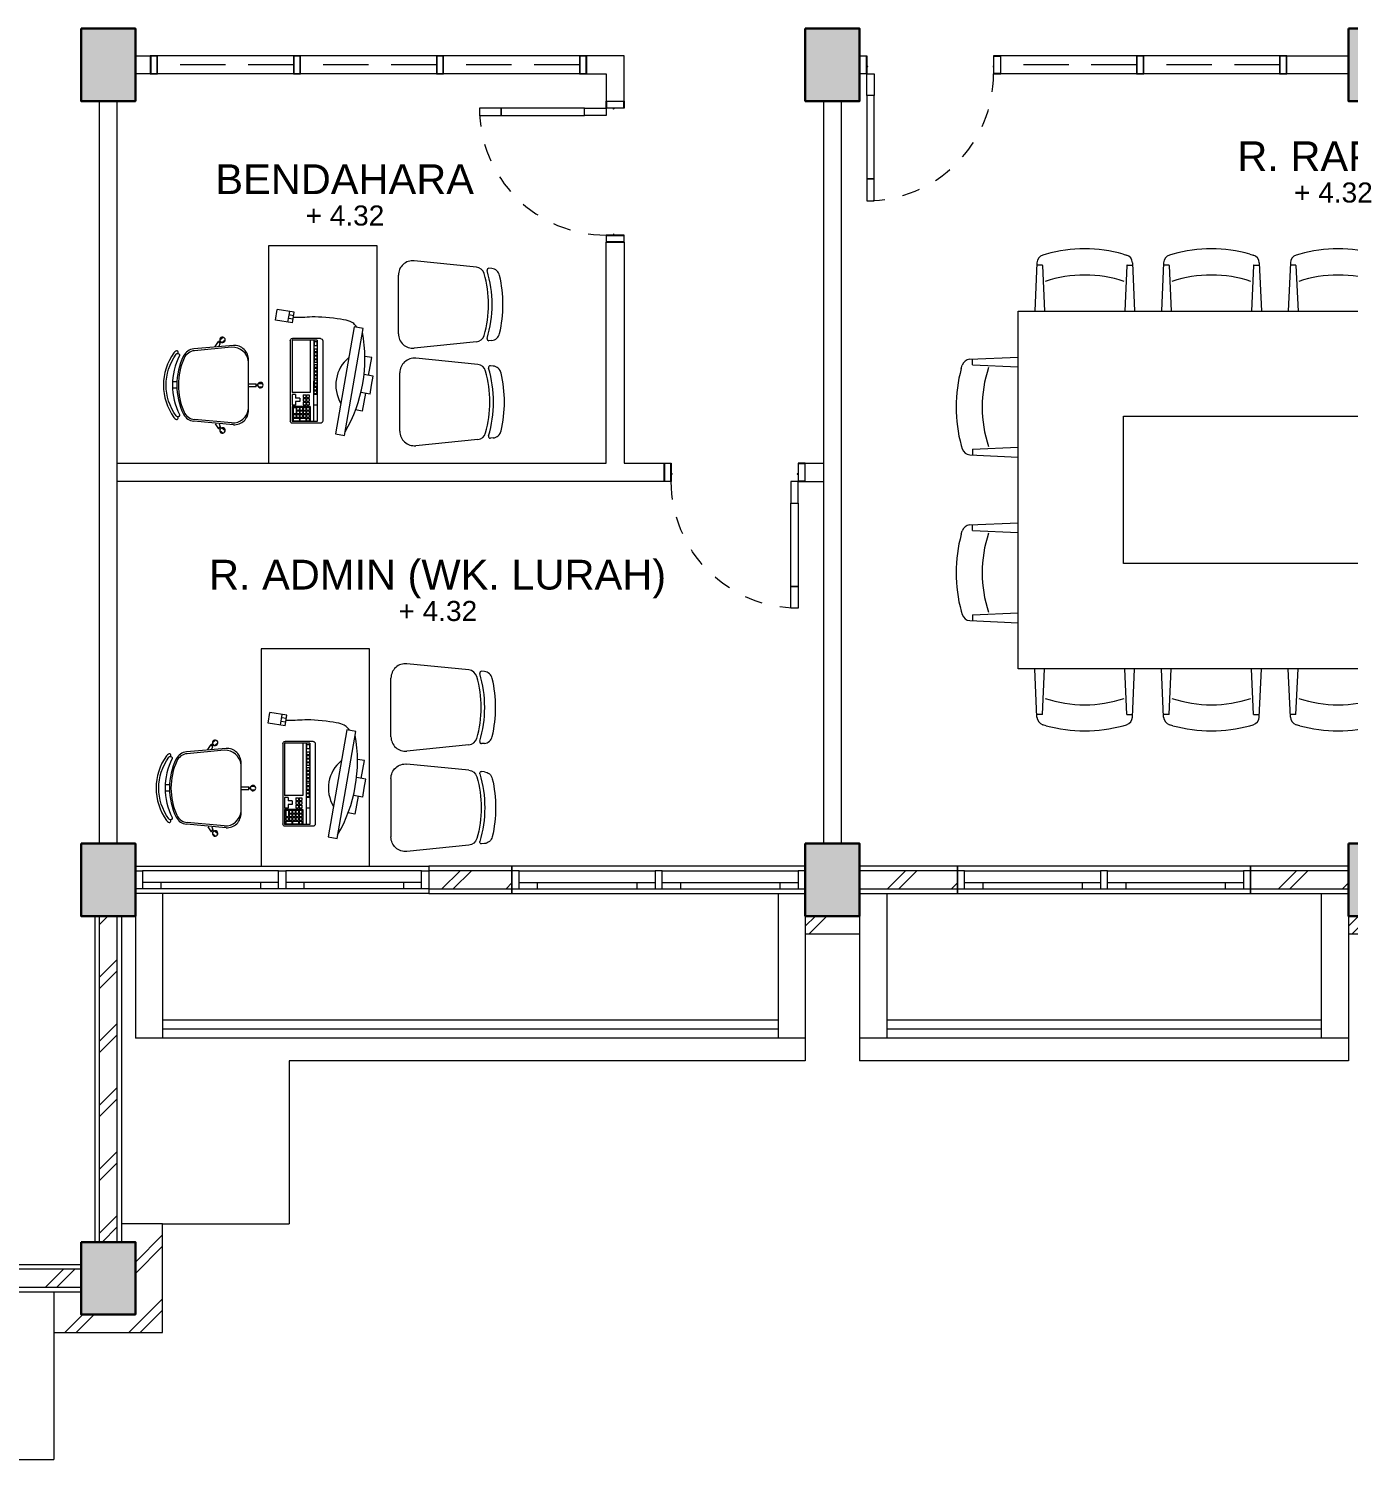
# Model space of a CAD drawing. Header units: millimetres. Extents: x -11 to 1625, y -267 to 180.
# Drawn here: x 1370.28 to 1377.57, y 150.91 to 158.81 of the extents above; entities that cross this region are included whole.
import ezdxf
from ezdxf.enums import TextEntityAlignment as Align

# ---------------------------------------------------------------- set-up
doc = ezdxf.new("R2010")
doc.units = ezdxf.units.MM
doc.linetypes.add('HIDDEN', pattern=[0.375, 0.25, -0.125])
for name, color, linetype, lineweight in [('ars', 11, 'Continuous', 5), ('dinding', 5, 'Continuous', 15), ('FURNITURE', 163, 'Continuous', 5), ('KOLOM', 1, 'Continuous', 30), ('kus', 63, 'Continuous', 15), ('lan', 7, 'Continuous', 15), ('not', 7, 'Continuous', 20), ('PARTISI', 190, 'Continuous', 9), ('sol kol', 8, 'Continuous', 0)]:
    doc.layers.add(name, color=color, linetype=linetype, lineweight=lineweight)
doc.styles.get("Standard").update_dxf_attribs({"font": 'ARIALUNI.TTF'})
pattern_1 = [(45, (1368.22145, 152.53536), (-0.176777, 0.176777), []), (45, (1368.28395, 152.53536), (-0.176777, 0.176777), [])]

# ---------------------------------------------------------------- blocks, each defined once
blk = doc.blocks.new('NOTASI RUANG')
at = {"layer": 'not'}
for height, p in [(0.26, (-0.011, 0.3)), (0.175, (-0.009, -0.017))]:
    blk.add_attdef('RUANG', text='', height=height, dxfattribs=at).set_placement(p, align=Align.MIDDLE_CENTER)
blk = doc.blocks.new('K1')
at = {"layer": 'KOLOM'}
blk.add_lwpolyline([(0.2, 0.15), (-0.2, 0.15), (-0.2, -0.15), (0.2, -0.15), (0.2, 0.15)], dxfattribs=at)
blk = doc.blocks.new('P 70')
at = {"linetype": 'HIDDEN', "ltscale": 0.3}
blk.add_lwpolyline([(-0.74, 0.1, -0.414214), (-0.04, 0.8, -1.303225)], format="xyb", dxfattribs=at)
for points in [[(-0.04, 0.8), (-0.08, 0.8), (-0.08, 0.68), (-0.04, 0.68)], [(-0.04, 0.68), (-0.08, 0.68), (-0.08, 0.22), (-0.04, 0.22)], [(-0.04, 0.1), (-0.08, 0.1), (-0.08, 0.22), (-0.04, 0.22)], [(-0.7351, 0.06), (-0.74, 0.06), (-0.74, 0.0615), (-0.74, 0.1), (-0.78, 0.1), (-0.78, 0), (-0.74, 0), (-0.74, 0.0565), (-0.7351, 0.0583)], [(-0.742, 0.002), (-0.778, 0.002), (-0.778, 0.098), (-0.742, 0.098)], [(-0.0449, 0.06), (-0.04, 0.06), (-0.04, 0.0615), (-0.04, 0.1), (0, 0.1), (0, 0), (-0.04, 0), (-0.04, 0.0565), (-0.0449, 0.0583)], [(-0.038, 0.002), (-0.002, 0.002), (-0.002, 0.098), (-0.038, 0.098)]]:
    blk.add_lwpolyline(points, close=True)
blk = doc.blocks.new('FUR.5')
for p, q in [((-1.6057, 0.3672), (-1.616, 0.137)), ((-1.58, 0.3554), (-1.6073, 0.3554)), ((-1.579, 0.3545), (-1.5693, 0.137)), ((-1.5613, 0.4081), (-1.5775, 0.4034)), ((-1.1957, 0.4081), (-1.1796, 0.4034)), ((-1.178, 0.3545), (-1.1877, 0.137)), ((-1.1771, 0.3554), (-1.1534, 0.3554)), ((-1.1513, 0.3672), (-1.1411, 0.137)), ((-1.0631, 0.3672), (-1.0733, 0.137)), ((-1.0373, 0.3554), (-1.0646, 0.3554)), ((-1.0363, 0.3545), (-1.0266, 0.137)), ((-1.0186, 0.4081), (-1.0348, 0.4034)), ((-0.653, 0.4081), (-0.6369, 0.4034)), ((-0.6353, 0.3545), (-0.645, 0.137)), ((-0.6344, 0.3554), (-0.6107, 0.3554)), ((-0.6086, 0.3672), (-0.5984, 0.137)), ((-0.5285, 0.3672), (-0.5387, 0.137)), ((-0.5027, 0.3554), (-0.53, 0.3554)), ((-0.5017, 0.3545), (-0.4921, 0.137)), ((-0.4841, 0.4081), (-0.5002, 0.4034)), ((-0.1184, 0.4081), (-0.1023, 0.4034)), ((-0.1008, 0.3545), (-0.1104, 0.137)), ((-0.0998, 0.3554), (-0.0762, 0.3554)), ((-0.074, 0.3672), (-0.0638, 0.137)), ((0.0742, 0.3672), (0.064, 0.137)), ((0.1, 0.3554), (0.0727, 0.3554)), ((0.101, 0.3545), (0.1106, 0.137)), ((0.1186, 0.4081), (0.1025, 0.4034)), ((0.4843, 0.4081), (0.5004, 0.4034)), ((0.5019, 0.3545), (0.4923, 0.137)), ((0.5029, 0.3554), (0.5266, 0.3554)), ((0.5287, 0.3672), (0.5389, 0.137)), ((0.6769, 0.3672), (0.6667, 0.137)), ((0.7027, 0.3554), (0.6754, 0.3554)), ((0.7037, 0.3545), (0.7133, 0.137)), ((0.7213, 0.4081), (0.7052, 0.4034)), ((1.087, 0.4081), (1.1031, 0.4034)), ((1.1046, 0.3545), (1.095, 0.137)), ((1.1056, 0.3554), (1.1293, 0.3554)), ((1.1314, 0.3672), (1.1416, 0.137)), ((-1.9696, -0.1363), (-1.9649, -0.1201)), ((-1.9288, -0.0919), (-1.6985, -0.0817)), ((-1.9169, -0.1176), (-1.9169, -0.094)), ((-1.916, -0.1186), (-1.6985, -0.1283)), ((1.4505, -0.0919), (1.2202, -0.0817)), ((1.4377, -0.1186), (1.2202, -0.1283)), ((1.4386, -0.1176), (1.4386, -0.094)), ((1.4913, -0.1363), (1.4866, -0.1201)), ((-1.9696, -0.5019), (-1.9649, -0.5181)), ((-1.9169, -0.5206), (-1.9169, -0.5479)), ((-1.916, -0.5196), (-1.6985, -0.5099)), ((1.4377, -0.5196), (1.2202, -0.5099)), ((1.4386, -0.5206), (1.4386, -0.5479)), ((1.4913, -0.5019), (1.4866, -0.5181)), ((-1.9288, -0.5463), (-1.6985, -0.5565)), ((1.4505, -0.5463), (1.2202, -0.5565)), ((-1.9288, -0.8796), (-1.6985, -0.8694)), ((-1.9169, -0.9054), (-1.9169, -0.8781)), ((1.4505, -0.8796), (1.2202, -0.8694)), ((1.4386, -0.9054), (1.4386, -0.8781)), ((-1.9696, -0.924), (-1.9649, -0.9079)), ((-1.916, -0.9064), (-1.6985, -0.916)), ((1.4377, -0.9064), (1.2202, -0.916)), ((1.4913, -0.924), (1.4866, -0.9079)), ((-1.9696, -1.2897), (-1.9649, -1.3058)), ((1.4913, -1.2897), (1.4866, -1.3058)), ((-1.9288, -1.3341), (-1.6985, -1.3443)), ((-1.9169, -1.3083), (-1.9169, -1.3319)), ((-1.916, -1.3073), (-1.6985, -1.2977)), ((1.4377, -1.3073), (1.2202, -1.2977)), ((1.4505, -1.3341), (1.2202, -1.3443)), ((1.4386, -1.3083), (1.4386, -1.3319)), ((-1.6057, -1.7932), (-1.616, -1.563)), ((-1.579, -1.7804), (-1.5693, -1.563)), ((-1.178, -1.7804), (-1.1877, -1.563)), ((-1.1513, -1.7932), (-1.1411, -1.563)), ((-1.0631, -1.7932), (-1.0733, -1.563)), ((-1.0363, -1.7804), (-1.0266, -1.563)), ((-0.6353, -1.7804), (-0.645, -1.563)), ((-0.6086, -1.7932), (-0.5984, -1.563)), ((-0.5285, -1.7932), (-0.5387, -1.563)), ((-0.5017, -1.7804), (-0.4921, -1.563)), ((-0.1008, -1.7804), (-0.1104, -1.563)), ((-0.074, -1.7932), (-0.0638, -1.563)), ((0.0742, -1.7932), (0.064, -1.563)), ((0.101, -1.7804), (0.1106, -1.563)), ((0.5019, -1.7804), (0.4923, -1.563)), ((0.5287, -1.7932), (0.5389, -1.563)), ((0.6769, -1.7932), (0.6667, -1.563)), ((0.7037, -1.7804), (0.7133, -1.563)), ((1.1046, -1.7804), (1.095, -1.563)), ((1.1314, -1.7932), (1.1416, -1.563)), ((-1.58, -1.7814), (-1.6073, -1.7814)), ((-1.5613, -1.8341), (-1.5775, -1.8293)), ((-1.1957, -1.8341), (-1.1796, -1.8293)), ((-1.1771, -1.7814), (-1.1534, -1.7814)), ((-1.0373, -1.7814), (-1.0646, -1.7814)), ((-1.0186, -1.8341), (-1.0348, -1.8293)), ((-0.653, -1.8341), (-0.6369, -1.8293)), ((-0.6344, -1.7814), (-0.6107, -1.7814)), ((-0.5027, -1.7814), (-0.53, -1.7814)), ((-0.4841, -1.8341), (-0.5002, -1.8293)), ((-0.1184, -1.8341), (-0.1023, -1.8293)), ((-0.0998, -1.7814), (-0.0762, -1.7814)), ((0.1, -1.7814), (0.0727, -1.7814)), ((0.1186, -1.8341), (0.1025, -1.8293)), ((0.4843, -1.8341), (0.5004, -1.8293)), ((0.5029, -1.7814), (0.5266, -1.7814)), ((0.7027, -1.7814), (0.6754, -1.7814)), ((0.7213, -1.8341), (0.7052, -1.8293)), ((1.087, -1.8341), (1.1031, -1.8293)), ((1.1056, -1.7814), (1.1293, -1.7814))]:
    blk.add_line(p, q)
for points in [[(1.2202, -1.563), (-1.6985, -1.563), (-1.6985, 0.137), (1.2202, 0.137)], [(0.7202, -1.063), (-1.1985, -1.063), (-1.1985, -0.363), (0.7202, -0.363)]]:
    blk.add_lwpolyline(points, close=True)
for centre, radius, start, end in [((-1.3785, -0.25), 0.683, 74.47479, 105.52521), ((-0.8358, -0.25), 0.683, 74.47479, 105.52521), ((-0.3012, -0.25), 0.683, 74.47479, 105.52521), ((0.3015, -0.25), 0.683, 74.47479, 105.52521), ((0.9042, -0.25), 0.683, 74.47479, 105.52521), ((-1.5663, 0.3655), 0.0395, 106.41992, 177.45961), ((-1.58, 0.3544), 0.000987, 2.54039, 90), ((-1.1907, 0.3655), 0.0395, 2.54039, 73.58008), ((-1.1771, 0.3544), 0.000987, 90, 177.45961), ((-1.0236, 0.3655), 0.0395, 106.41992, 177.45961), ((-1.0373, 0.3544), 0.000987, 2.54039, 90), ((-0.648, 0.3655), 0.0395, 2.54039, 73.58008), ((-0.6344, 0.3544), 0.000987, 90, 177.45961), ((-0.489, 0.3655), 0.0395, 106.41992, 177.45961), ((-0.5027, 0.3544), 0.000987, 2.54039, 90), ((-0.1134, 0.3655), 0.0395, 2.54039, 73.58008), ((-0.0998, 0.3544), 0.000987, 90, 177.45961), ((0.1137, 0.3655), 0.0395, 106.41992, 177.45961), ((0.1, 0.3544), 0.000987, 2.54039, 90), ((0.4893, 0.3655), 0.0395, 2.54039, 73.58008), ((0.5029, 0.3544), 0.000987, 90, 177.45961), ((0.7164, 0.3655), 0.0395, 106.41992, 177.45961), ((0.7027, 0.3544), 0.000987, 2.54039, 90), ((1.092, 0.3655), 0.0395, 2.54039, 73.58008), ((1.1056, 0.3544), 0.000987, 90, 177.45961), ((-1.3786, -0.2849), 0.5937, 71.58125, 108.41875), ((-0.8359, -0.2849), 0.5937, 71.58125, 108.41875), ((-0.3014, -0.2849), 0.5937, 71.58125, 108.41875), ((0.3014, -0.2849), 0.5937, 71.58125, 108.41875), ((0.9041, -0.2849), 0.5937, 71.58125, 108.41875), ((-1.927, -0.1313), 0.0395, 92.54039, 163.58008), ((-1.9159, -0.1176), 0.000987, 180, 267.45961), ((-1.2766, -0.3192), 0.5937, 161.58125, 198.41875), ((0.7983, -0.3192), 0.5937, 341.58125, 18.41875), ((1.4376, -0.1176), 0.000987, 272.54039, 0), ((1.4487, -0.1313), 0.0395, 16.41992, 87.45961), ((-1.3115, -0.3191), 0.683, 164.47479, 195.52521), ((0.8332, -0.3191), 0.683, 344.47479, 15.52521), ((-1.927, -0.5069), 0.0395, 196.41992, 267.45961), ((-1.9159, -0.5206), 0.000987, 92.54039, 180), ((1.4376, -0.5206), 0.000987, 0, 87.45961), ((1.4487, -0.5069), 0.0395, 272.54039, 343.58008), ((-1.927, -0.9191), 0.0395, 92.54039, 163.58008), ((1.4487, -0.9191), 0.0395, 16.41992, 87.45961), ((-1.3115, -1.1069), 0.683, 164.47479, 195.52521), ((-1.9159, -0.9054), 0.000987, 180, 267.45961), ((-1.2766, -1.1067), 0.5937, 161.58125, 198.41875), ((0.7983, -1.1067), 0.5937, 341.58125, 18.41875), ((1.4376, -0.9054), 0.000987, 272.54039, 0), ((0.8332, -1.1069), 0.683, 344.47479, 15.52521), ((-1.927, -1.2947), 0.0395, 196.41992, 267.45961), ((-1.9159, -1.3083), 0.000987, 92.54039, 180), ((1.4376, -1.3083), 0.000987, 0, 87.45961), ((1.4487, -1.2947), 0.0395, 272.54039, 343.58008), ((-1.3786, -1.141), 0.5937, 251.58125, 288.41875), ((-0.8359, -1.141), 0.5937, 251.58125, 288.41875), ((-0.3014, -1.141), 0.5937, 251.58125, 288.41875), ((0.3014, -1.141), 0.5937, 251.58125, 288.41875), ((0.9041, -1.141), 0.5937, 251.58125, 288.41875), ((-1.5663, -1.7914), 0.0395, 182.54039, 253.58008), ((-1.58, -1.7804), 0.000987, 270, 357.45961), ((-1.3785, -1.1759), 0.683, 254.47479, 285.52521), ((-1.1907, -1.7914), 0.0395, 286.41992, 357.45961), ((-1.1771, -1.7804), 0.000987, 182.54039, 270), ((-1.0236, -1.7914), 0.0395, 182.54039, 253.58008), ((-1.0373, -1.7804), 0.000987, 270, 357.45961), ((-0.8358, -1.1759), 0.683, 254.47479, 285.52521), ((-0.648, -1.7914), 0.0395, 286.41992, 357.45961), ((-0.6344, -1.7804), 0.000987, 182.54039, 270), ((-0.489, -1.7914), 0.0395, 182.54039, 253.58008), ((-0.5027, -1.7804), 0.000987, 270, 357.45961), ((-0.3012, -1.1759), 0.683, 254.47479, 285.52521), ((-0.1134, -1.7914), 0.0395, 286.41992, 357.45961), ((-0.0998, -1.7804), 0.000987, 182.54039, 270), ((0.1137, -1.7914), 0.0395, 182.54039, 253.58008), ((0.1, -1.7804), 0.000987, 270, 357.45961), ((0.3015, -1.1759), 0.683, 254.47479, 285.52521), ((0.4893, -1.7914), 0.0395, 286.41992, 357.45961), ((0.5029, -1.7804), 0.000987, 182.54039, 270), ((0.7164, -1.7914), 0.0395, 182.54039, 253.58008), ((0.7027, -1.7804), 0.000987, 270, 357.45961), ((0.9042, -1.1759), 0.683, 254.47479, 285.52521), ((1.092, -1.7914), 0.0395, 286.41992, 357.45961), ((1.1056, -1.7804), 0.000987, 182.54039, 270)]:
    blk.add_arc(centre, radius, start, end)
blk = doc.blocks.new('KR 02')
for p, q in [((-0.4309, 0.2069), (-0.088, 0.2412)), ((-0.5157, 0.1984), (-0.5007, 0.1999)), ((0, 0.1616), (0, -0.1616)), ((-0.5157, -0.1984), (-0.5007, -0.1999)), ((-0.4309, -0.2069), (-0.088, -0.2412))]:
    blk.add_line(p, q)
for centre, radius, start, end in [((-0.08, 0.1616), 0.08, 0, 95.71059), ((0.127, 0), 0.7048, 166.87632, 193.12368), ((-0.5107, 0.1487), 0.05, 95.71059, 166.87632), ((0.127, 0), 0.6448, 163.13396, 196.86604), ((-0.4997, 0.19), 0.01, 343.13396, 95.71059), ((0.127, 0), 0.6248, 164.13288, 195.86712), ((-0.4259, 0.1572), 0.05, 95.71059, 164.13288), ((-0.5107, -0.1487), 0.05, 193.12368, 264.28941), ((-0.4997, -0.19), 0.01, 264.28941, 16.86604), ((-0.4259, -0.1572), 0.05, 195.86712, 264.28941), ((-0.08, -0.1616), 0.08, 264.28941, 0)]:
    blk.add_arc(centre, radius, start, end)
blk = doc.blocks.new('A$C6419672E')
for p, q in [((0.15, 0.1719), (0.15, 0.1337)), ((0.25, 0.1719), (0.15, 0.1719)), ((0.25, 0.1977), (0.25, 0.1461)), ((0.3, 0.1977), (0.25, 0.1977)), ((0.35, 0.1977), (0.3, 0.1977)), ((0.35, 0.1977), (0.35, 0.1461)), ((0.35, 0.1719), (0.45, 0.1719)), ((0.45, 0.1719), (0.45, 0.1337)), ((0, 0.0977), (0, 0.0477)), ((0.6, 0.0977), (0, 0.0977)), ((0.6, 0.0477), (0.6, 0.0977)), ((0, 0.0477), (0.6, 0.0477))]:
    blk.add_line(p, q)
for centre, radius, start, end in [((0.3, -0.6613), 0.809, 69.75066, 110.24934), ((0.3, 0.1977), 0.1977, 229.35698, 310.64302)]:
    blk.add_arc(centre, radius, start, end)
blk = doc.blocks.new('komp')
for p, q in [((-0.3286, 0.5287), (-0.3874, 0.5172)), ((-0.3693, 0.424), (-0.3874, 0.5172)), ((-0.3104, 0.4355), (-0.3286, 0.5287)), ((-0.3152, 0.46), (-0.374, 0.4485)), ((-0.3104, 0.4355), (-0.3693, 0.424)), ((-0.3496, 0.4278), (-0.3544, 0.4524)), ((-0.3385, 0.4106), (-0.3398, 0.4297)), ((-0.338, 0.3941), (-0.3385, 0.4106)), ((-0.33, 0.4316), (-0.3348, 0.4562)), ((-0.2186, 0.284), (-0.2239, 0.4382)), ((-0.2141, 0.4411), (0.0746, 0.4511)), ((-0.2092, 0.3017), (-0.2141, 0.4411)), ((-0.2119, 0.4511), (0.231, 0.4665)), ((0.0781, 0.3516), (0.0746, 0.4511)), ((0.0846, 0.4515), (0.1443, 0.4535)), ((0.0853, 0.4315), (0.0846, 0.4515)), ((0.0853, 0.4315), (0.1052, 0.4322)), ((0.1059, 0.4098), (0.1052, 0.4322)), ((0.1059, 0.4098), (0.1258, 0.4105)), ((0.1251, 0.4329), (0.145, 0.4336)), ((0.1258, 0.4105), (0.1251, 0.4329)), ((0.145, 0.4336), (0.1443, 0.4535)), ((0.1522, 0.4538), (0.2339, 0.4566)), ((0.1556, 0.3543), (0.1522, 0.4538)), ((0.1562, 0.4469), (0.191, 0.4482)), ((0.1562, 0.4469), (0.1567, 0.432)), ((0.1567, 0.432), (0.1915, 0.4332)), ((0.1568, 0.4286), (0.1717, 0.4291)), ((0.1568, 0.4286), (0.1573, 0.4136)), ((0.1573, 0.4136), (0.1722, 0.4142)), ((0.1574, 0.4102), (0.1724, 0.4107)), ((0.1574, 0.4102), (0.1579, 0.3953)), ((0.1579, 0.3953), (0.1729, 0.3958)), ((0.1717, 0.4291), (0.1722, 0.4142)), ((0.1724, 0.4107), (0.1729, 0.3958)), ((0.1767, 0.4293), (0.1916, 0.4298)), ((0.1767, 0.4293), (0.1772, 0.4143)), ((0.1772, 0.4143), (0.1921, 0.4148)), ((0.1773, 0.4109), (0.1923, 0.4114)), ((0.1773, 0.4109), (0.1779, 0.3959)), ((0.1779, 0.3959), (0.1928, 0.3965)), ((0.191, 0.4482), (0.1915, 0.4332)), ((0.1916, 0.4298), (0.1921, 0.4148)), ((0.1923, 0.4114), (0.1928, 0.3965)), ((0.196, 0.4483), (0.2109, 0.4488)), ((0.196, 0.4483), (0.1965, 0.4334)), ((0.1965, 0.4334), (0.2114, 0.4339)), ((0.1966, 0.4299), (0.2115, 0.4305)), ((0.1966, 0.4299), (0.1971, 0.415)), ((0.1971, 0.415), (0.2121, 0.4155)), ((0.1972, 0.4116), (0.2122, 0.4121)), ((0.1972, 0.4116), (0.1978, 0.3966)), ((0.1978, 0.3966), (0.2127, 0.3972)), ((0.2109, 0.4488), (0.2114, 0.4339)), ((0.2115, 0.4305), (0.2121, 0.4155)), ((0.2122, 0.4121), (0.2127, 0.3972)), ((0.2159, 0.449), (0.2308, 0.4495)), ((0.2159, 0.449), (0.217, 0.4157)), ((0.217, 0.4157), (0.232, 0.4162)), ((0.2172, 0.4123), (0.2321, 0.4128)), ((0.2172, 0.4123), (0.2183, 0.3789)), ((0.2308, 0.4495), (0.232, 0.4162)), ((0.2321, 0.4128), (0.2332, 0.3795)), ((0.2387, 0.3173), (0.2339, 0.4566)), ((0.2493, 0.3002), (0.2439, 0.4545)), ((-0.339, 0.3396), (-0.3387, 0.3529)), ((-0.339, 0.3254), (-0.339, 0.3396)), ((-0.3385, 0.3095), (-0.339, 0.3254)), ((-0.3387, 0.3529), (-0.3382, 0.3659)), ((-0.3382, 0.3659), (-0.3379, 0.3794)), ((-0.3379, 0.3794), (-0.338, 0.3941)), ((-0.2106, 0.3415), (0.0781, 0.3516)), ((-0.2099, 0.3216), (0.238, 0.3372)), ((-0.2092, 0.3017), (0.2387, 0.3173)), ((-0.2028, 0.32), (-0.1814, 0.3207)), ((-0.2028, 0.32), (-0.2023, 0.305)), ((-0.1814, 0.3207), (-0.1809, 0.3058)), ((-0.163, 0.3213), (-0.1481, 0.3219)), ((-0.163, 0.3213), (-0.1625, 0.3064)), ((-0.1481, 0.3219), (-0.1475, 0.3069)), ((-0.1431, 0.322), (-0.1282, 0.3226)), ((-0.1431, 0.322), (-0.1426, 0.3071)), ((-0.1282, 0.3226), (-0.1276, 0.3076)), ((-0.1232, 0.3227), (-0.1082, 0.3233)), ((-0.1232, 0.3227), (-0.1227, 0.3078)), ((-0.1082, 0.3233), (-0.1077, 0.3083)), ((-0.1033, 0.3234), (-0.0883, 0.3239)), ((-0.1033, 0.3234), (-0.1028, 0.3085)), ((-0.0883, 0.3239), (-0.0878, 0.309)), ((-0.0759, 0.3244), (-0.061, 0.3249)), ((-0.0759, 0.3244), (-0.0754, 0.3094)), ((-0.061, 0.3249), (-0.0604, 0.31)), ((-0.056, 0.3251), (-0.0411, 0.3256)), ((-0.056, 0.3251), (-0.0555, 0.3101)), ((-0.0411, 0.3256), (-0.0405, 0.3107)), ((-0.0361, 0.3258), (-0.0211, 0.3263)), ((-0.0361, 0.3258), (-0.0356, 0.3108)), ((-0.0211, 0.3263), (-0.0206, 0.3113)), ((-0.0162, 0.3265), (-0.0012, 0.327)), ((-0.0162, 0.3265), (-0.0156, 0.3115)), ((-0.0012, 0.327), (-0.0007, 0.312)), ((0.0092, 0.3273), (0.0241, 0.3279)), ((0.0092, 0.3273), (0.0097, 0.3124)), ((0.0241, 0.3279), (0.0246, 0.3129)), ((0.0291, 0.328), (0.044, 0.3285)), ((0.0291, 0.328), (0.0296, 0.3131)), ((0.044, 0.3285), (0.0446, 0.3136)), ((0.0633, 0.3292), (0.0484, 0.3287)), ((0.0484, 0.3287), (0.0489, 0.3138)), ((0.0633, 0.3292), (0.0638, 0.3143)), ((0.0832, 0.3299), (0.0683, 0.3294)), ((0.0683, 0.3294), (0.0688, 0.3145)), ((0.0832, 0.3299), (0.0837, 0.315)), ((0.0894, 0.3121), (0.0887, 0.332)), ((0.0892, 0.3894), (0.1041, 0.3899)), ((0.0892, 0.3894), (0.0897, 0.3745)), ((0.0897, 0.3745), (0.1046, 0.375)), ((0.0898, 0.371), (0.1048, 0.3715)), ((0.0898, 0.371), (0.0903, 0.3561)), ((0.0903, 0.3561), (0.1053, 0.3566)), ((0.1041, 0.3899), (0.1046, 0.375)), ((0.1048, 0.3715), (0.1053, 0.3566)), ((0.1091, 0.3901), (0.124, 0.3906)), ((0.1091, 0.3901), (0.1096, 0.3752)), ((0.1096, 0.3752), (0.1245, 0.3757)), ((0.1097, 0.3717), (0.1247, 0.3722)), ((0.1097, 0.3717), (0.1102, 0.3568)), ((0.1102, 0.3568), (0.1252, 0.3573)), ((0.124, 0.3906), (0.1245, 0.3757)), ((0.1247, 0.3722), (0.1252, 0.3573)), ((0.129, 0.3908), (0.1439, 0.3913)), ((0.129, 0.3908), (0.1295, 0.3759)), ((0.1295, 0.3759), (0.1444, 0.3764)), ((0.1296, 0.3724), (0.1446, 0.3729)), ((0.1296, 0.3724), (0.1302, 0.3575)), ((0.1302, 0.3575), (0.1451, 0.358)), ((0.1439, 0.3913), (0.1444, 0.3764)), ((0.1446, 0.3729), (0.1451, 0.358)), ((0.1491, 0.3142), (0.1484, 0.3341)), ((0.1556, 0.3543), (0.2373, 0.3571)), ((0.1581, 0.3918), (0.173, 0.3923)), ((0.1581, 0.3918), (0.1586, 0.3769)), ((0.1586, 0.3769), (0.1735, 0.3774)), ((0.1587, 0.3734), (0.1736, 0.3739)), ((0.1587, 0.3734), (0.1592, 0.3585)), ((0.1592, 0.3585), (0.1742, 0.359)), ((0.173, 0.3923), (0.1735, 0.3774)), ((0.1736, 0.3739), (0.1742, 0.359)), ((0.178, 0.3925), (0.1929, 0.393)), ((0.178, 0.3925), (0.1785, 0.3776)), ((0.1785, 0.3776), (0.1934, 0.3781)), ((0.1786, 0.3741), (0.1935, 0.3746)), ((0.1786, 0.3741), (0.1791, 0.3592)), ((0.1791, 0.3592), (0.1941, 0.3597)), ((0.1929, 0.393), (0.1934, 0.3781)), ((0.1935, 0.3746), (0.1941, 0.3597)), ((0.1979, 0.3932), (0.2128, 0.3937)), ((0.1979, 0.3932), (0.1984, 0.3783)), ((0.1984, 0.3783), (0.2133, 0.3788)), ((0.1985, 0.3748), (0.2135, 0.3753)), ((0.1985, 0.3748), (0.199, 0.3599)), ((0.199, 0.3599), (0.214, 0.3604)), ((0.2128, 0.3937), (0.2133, 0.3788)), ((0.2135, 0.3753), (0.214, 0.3604)), ((0.2183, 0.3789), (0.2332, 0.3795)), ((0.2184, 0.3755), (0.2334, 0.376)), ((0.2184, 0.3755), (0.2189, 0.3606)), ((0.2189, 0.3606), (0.2339, 0.3611)), ((0.2334, 0.376), (0.2339, 0.3611)), ((-0.3374, 0.2914), (-0.3385, 0.3095)), ((-0.3357, 0.2717), (-0.3374, 0.2914)), ((-0.3334, 0.2509), (-0.3357, 0.2717)), ((-0.3307, 0.2296), (-0.3334, 0.2509)), ((-0.2057, 0.2719), (0.2373, 0.2873)), ((-0.2023, 0.305), (-0.1809, 0.3058)), ((-0.1625, 0.3064), (-0.1475, 0.3069)), ((-0.1426, 0.3071), (-0.1276, 0.3076)), ((-0.1227, 0.3078), (-0.1077, 0.3083)), ((-0.1028, 0.3085), (-0.0878, 0.309)), ((-0.0754, 0.3094), (-0.0604, 0.31)), ((-0.0555, 0.3101), (-0.0405, 0.3107)), ((-0.0356, 0.3108), (-0.0206, 0.3113)), ((-0.0156, 0.3115), (-0.0007, 0.312)), ((0.0097, 0.3124), (0.0246, 0.3129)), ((0.0296, 0.3131), (0.0446, 0.3136)), ((0.0638, 0.3143), (0.0489, 0.3138)), ((0.0837, 0.315), (0.0688, 0.3145)), ((-0.3277, 0.2085), (-0.3307, 0.2296)), ((-0.3244, 0.1883), (-0.3277, 0.2085)), ((-0.3209, 0.1695), (-0.3244, 0.1883)), ((-0.3174, 0.1528), (-0.3209, 0.1695)), ((-0.3139, 0.1386), (-0.3174, 0.1528)), ((-0.3103, 0.1269), (-0.3139, 0.1386)), ((-0.3067, 0.1173), (-0.3103, 0.1269)), ((-0.3028, 0.1094), (-0.3067, 0.1173)), ((-0.2988, 0.1029), (-0.3028, 0.1094)), ((-0.2944, 0.0975), (-0.2988, 0.1029)), ((-0.2897, 0.0929), (-0.2944, 0.0975)), ((-0.2845, 0.0888), (-0.2897, 0.0929)), ((-0.279, 0.0847), (-0.2845, 0.0888)), ((-0.273, 0.0808), (-0.279, 0.0847))]:
    blk.add_line(p, q)
for centre, start, end in [((-0.2115, 0.4387), 91.9902, 181.9902), ((0.2315, 0.4541), 1.9902, 91.9902), ((-0.2061, 0.2844), 181.9902, 271.9902), ((0.2368, 0.2998), 271.9902, 1.9902)]:
    blk.add_arc(centre, 0.0124, start, end)
at = {"xscale": -1, "rotation": 191.9537211991965}
blk.add_blockref('A$C6419672E', (-0.2855, 0.1416), dxfattribs=at)
blk = doc.blocks.new('MEJA BENDAHRA')
at = {"linetype": 'ByBlock'}
for p, q in [((0.1587, -0.0563), (0.1587, -0.0329)), ((0.1608, -0.1098), (0.1608, -0.0673)), ((0.1627, -0.0673), (0.1608, -0.0673)), ((0.1758, -0.0673), (0.1739, -0.0673)), ((0.1758, -0.1098), (0.1758, -0.0673)), ((0.1776, -0.0563), (0.1776, -0.0329)), ((0.3076, -0.1098), (0.029, -0.1098)), ((-0.0509, -0.1934), (-0.0313, -0.4121)), ((-0.0404, -0.2034), (-0.0215, -0.408)), ((0.3771, -0.2034), (0.3581, -0.408)), ((0.3875, -0.1934), (0.3679, -0.4121)), ((-0.0817, -0.2686), (-0.0967, -0.2507)), ((-0.0672, -0.2565), (-0.0822, -0.2386)), ((-0.0715, -0.2745), (-0.073, -0.2757)), ((-0.045, -0.2945), (-0.073, -0.2757)), ((-0.0615, -0.2661), (-0.063, -0.2673)), ((-0.046, -0.2716), (-0.0615, -0.2661)), ((0.3816, -0.2945), (0.4096, -0.2757)), ((0.3827, -0.2716), (0.3981, -0.2661)), ((0.3981, -0.2661), (0.3996, -0.2673)), ((0.4038, -0.2565), (0.4188, -0.2386)), ((0.4081, -0.2745), (0.4096, -0.2757)), ((0.4183, -0.2686), (0.4333, -0.2507)), ((0.1508, -0.5059), (0.1508, -0.5294)), ((0.1858, -0.5059), (0.1858, -0.5294))]:
    blk.add_line(p, q, dxfattribs=at)
blk.add_lwpolyline([(0.6, 0.6), (-0.6, 0.6), (-0.6, 0), (0.6, 0), (0.6, 0.6)])
blk.add_lwpolyline([(0.0052, -0.491, 0.237888), (0.3314, -0.491, -0.605717), (0.3421, -0.5051, -0.122717), (0.3383, -0.5098, -0.323529), (-0.0017, -0.5098, -0.122717), (-0.0055, -0.5051, -0.605717)], format="xyb", close=True, dxfattribs=at)
for centre in [(0.1683, -0.0632), (-0.0699, -0.2677), (0.4065, -0.2677)]:
    blk.add_circle(centre, 0.005, dxfattribs=at)
for centre, radius, start, end in [((0.1682, -0.0446), 0.015, 282.54635, 258.36662), ((0.1683, -0.0623), 0.0075, 221.81031, 318.18969), ((0.029, -0.1898), 0.08, 90, 182.56924), ((0.0481, -0.1984), 0.0887, 95.59249, 183.25223), ((0.2885, -0.1984), 0.0887, 356.74777, 84.40751), ((0.3076, -0.1898), 0.08, 357.43076, 90), ((-0.0819, -0.2536), 0.015, 322.54635, 298.36662), ((-0.0705, -0.2671), 0.0075, 261.81031, 358.18969), ((0.4071, -0.2671), 0.0075, 181.81031, 278.18969), ((0.4186, -0.2536), 0.015, 241.63338, 217.45365), ((0.0384, -0.4058), 0.07, 185.12125, 243.60471), ((0.0482, -0.4016), 0.07, 185.2999, 245.73609), ((0.1683, -0.1441), 0.3622, 243.60471, 296.39529), ((0.1683, -0.1352), 0.3622, 245.73609, 294.26391), ((0.2884, -0.4016), 0.07, 294.26391, 354.7001), ((0.2982, -0.4058), 0.07, 296.39529, 354.87875), ((-0.0136, -0.5059), 0.00782, 29.81088, 225.32554), ((0.0058, -0.4998), 0.0275, 205.14546, 233.45713), ((0.1683, -0.2746), 0.3052, 234.12379, 305.87621), ((0.3308, -0.4998), 0.0125, 306.8699, 334.85454), ((0.3502, -0.5059), 0.00782, 314.67446, 150.18912), ((0.3308, -0.4998), 0.0275, 306.54287, 334.85454)]:
    blk.add_arc(centre, radius, start, end, dxfattribs=at)
at = {"extrusion": (0, 0, -1), "zscale": -1, "rotation": 178.0085811299913}
blk.add_blockref('komp', (-0.1195, 0.5787), dxfattribs=at)

msp = doc.modelspace()

# ---------------------------------------------------------------- hatches: boundary and pattern name
at = {"layer": 'ars'}
h = msp.add_hatch(dxfattribs=at)
h.set_pattern_fill('TEMBOK', color=256, scale=0.25)
h.set_pattern_definition([(45, (1368.21145, 152.53536), (-0.176777, 0.176777), []), (45, (1368.27395, 152.53536), (-0.176777, 0.176777), [])])
h.paths.add_polyline_path([(1372.951449, 154.1603587), (1372.491449, 154.1603587), (1372.491449, 154.0603587), (1372.951449, 154.0603587)])
h = msp.add_hatch(dxfattribs=at)
h.set_pattern_fill('TEMBOK', color=256, scale=0.25)
h.set_pattern_definition([(45, (1370.67145, 152.53536), (-0.176777, 0.176777), []), (45, (1370.73395, 152.53536), (-0.176777, 0.176777), [])])
h.paths.add_polyline_path([(1375.411449, 154.1603587), (1374.871449, 154.1603587), (1374.871449, 154.0603587), (1375.411449, 154.0603587)])
h = msp.add_hatch(dxfattribs=at)
h.set_pattern_fill('TEMBOK', color=256, scale=0.25)
h.set_pattern_definition([(45, (1372.83145, 152.53536), (-0.176777, 0.176777), []), (45, (1372.89395, 152.53536), (-0.176777, 0.176777), [])])
h.paths.add_polyline_path([(1377.571449, 154.1603587), (1377.031449, 154.1603587), (1377.031449, 154.0603587), (1377.571449, 154.0603587)])
h = msp.add_hatch(dxfattribs=at)
h.set_pattern_fill('TEMBOK', color=256, scale=0.25)
h.set_pattern_definition(pattern_1)
h.paths.add_polyline_path([(1370.771449, 153.9103587), (1370.671449, 153.9103587), (1370.671449, 152.1103587), (1370.771449, 152.1103587)])
h = msp.add_hatch(dxfattribs=at)
h.set_pattern_fill('TEMBOK', color=256, scale=0.25)
h.set_pattern_definition([(45, (1099.9963, 85.40023), (-0.1767767, 0.1767767), []), (45, (1100.0588, 85.40023), (-0.1767767, 0.1767767), [])])
h.paths.add_polyline_path([(1374.871449, 153.8103587), (1374.871449, 153.9103587), (1374.571449, 153.9103587), (1374.571449, 153.8103587)])
h = msp.add_hatch(dxfattribs=at)
h.set_pattern_fill('TEMBOK', color=256, scale=0.25)
h.set_pattern_definition([(45, (1102.9963, 85.40023), (-0.1767767, 0.1767767), []), (45, (1103.0588, 85.40023), (-0.1767767, 0.1767767), [])])
h.paths.add_polyline_path([(1377.871449, 153.8103587), (1377.871449, 153.9103587), (1377.571449, 153.9103587), (1377.571449, 153.8103587)])
h = msp.add_hatch(dxfattribs=at)
h.set_pattern_fill('TEMBOK', color=256, scale=0.25)
h.set_pattern_definition([(45, (1349.9963, 59), (-0.1767767, 0.1767767), []), (45, (1350.0588, 59), (-0.1767767, 0.1767767), [])])
h.paths.add_polyline_path([(1370.871449, 151.7103587), (1370.571449, 151.7103587), (1370.571449, 151.8353587), (1370.421449, 151.8353587), (1370.421449, 151.6103587), (1371.021449, 151.6103587), (1371.021449, 152.2103587), (1370.796449, 152.2103587), (1370.796449, 152.1103587), (1370.871449, 152.1103587)])
h = msp.add_hatch(dxfattribs=at)
h.set_pattern_fill('TEMBOK', color=256, scale=0.25)
h.set_pattern_definition(pattern_1)
h.paths.add_polyline_path([(1370.571449, 151.9603587), (1366.871449, 151.9603587), (1366.871449, 151.8603587), (1370.571449, 151.8603587)])
at = {"layer": 'sol kol'}
for points in [[(1370.571449, 158.8103587), (1370.571449, 158.4103587), (1370.871449, 158.4103587), (1370.871449, 158.8103587)], [(1374.571449, 158.8103587), (1374.571449, 158.4103587), (1374.871449, 158.4103587), (1374.871449, 158.8103587)], [(1377.571449, 158.8103587), (1377.571449, 158.4103587), (1377.871449, 158.4103587), (1377.871449, 158.8103587)], [(1370.571449, 154.3103587), (1370.571449, 153.9103587), (1370.871449, 153.9103587), (1370.871449, 154.3103587)], [(1374.571449, 154.3103587), (1374.571449, 153.9103587), (1374.871449, 153.9103587), (1374.871449, 154.3103587)], [(1377.571449, 154.3103587), (1377.571449, 153.9103587), (1377.871449, 153.9103587), (1377.871449, 154.3103587)], [(1370.571449, 152.1103587), (1370.571449, 151.7103587), (1370.871449, 151.7103587), (1370.871449, 152.1103587)]]:
    msp.add_hatch(color=256, dxfattribs=at).paths.add_polyline_path(points)

# ---------------------------------------------------------------- linework, layer by layer
at = {"layer": 'ars'}
for p, q in [((1377.421449, 153.3353587), (1375.021449, 153.3353587)), ((1377.421449, 153.2853587), (1375.021449, 153.2853587))]:
    msp.add_line(p, q, dxfattribs=at)
for points in [[(1372.951449, 154.1603587), (1372.491449, 154.1603587), (1372.491449, 154.0603587), (1372.951449, 154.0603587)], [(1375.411449, 154.1603587), (1374.871449, 154.1603587), (1374.871449, 154.0603587), (1375.411449, 154.0603587)], [(1377.571449, 154.1603587), (1377.031449, 154.1603587), (1377.031449, 154.0603587), (1377.571449, 154.0603587)], [(1370.771449, 152.1103587), (1370.771449, 153.9103587), (1370.671449, 153.9103587), (1370.671449, 152.1103587)], [(1370.571449, 151.9603587), (1366.871449, 151.9603587), (1366.871449, 151.8603587), (1370.571449, 151.8603587)]]:
    msp.add_lwpolyline(points, close=True, dxfattribs=at)
for points in [[(1374.421449, 153.3353587), (1371.021449, 153.3353587)], [(1374.421449, 153.2853587), (1371.021449, 153.2853587)]]:
    msp.add_lwpolyline(points, dxfattribs=at)
at = {"layer": 'dinding'}
for points in [[(1372.951449, 154.1853587), (1372.491449, 154.1853587), (1372.491449, 154.0353587), (1372.951449, 154.0353587)], [(1375.411449, 154.1853587), (1374.871449, 154.1853587), (1374.871449, 154.0353587), (1375.411449, 154.0353587)], [(1377.571449, 154.1853587), (1377.031449, 154.1853587), (1377.031449, 154.0353587), (1377.571449, 154.0353587)], [(1370.796449, 152.1103587), (1370.796449, 153.9103587), (1370.646449, 153.9103587), (1370.646449, 152.1103587)], [(1370.571449, 151.9853587), (1366.871449, 151.9853587), (1366.871449, 151.8353587), (1370.571449, 151.8353587)]]:
    msp.add_lwpolyline(points, close=True, dxfattribs=at)
at = {"layer": 'kus'}
for p, q in [((1371.7438078, 158.6603587), (1370.9938078, 158.6603587)), ((1372.5338078, 158.6603587), (1371.7838078, 158.6603587)), ((1373.3238078, 158.6603587), (1372.5738078, 158.6603587)), ((1376.401449, 158.6603587), (1375.651449, 158.6603587)), ((1377.191449, 158.6603587), (1376.441449, 158.6603587)), ((1371.7438078, 158.5603587), (1370.9938078, 158.5603587)), ((1372.5338078, 158.5603587), (1371.7838078, 158.5603587)), ((1373.3238078, 158.5603587), (1372.5738078, 158.5603587)), ((1376.401449, 158.5603587), (1375.651449, 158.5603587)), ((1377.191449, 158.5603587), (1376.441449, 158.5603587)), ((1371.661449, 154.1603587), (1370.911449, 154.1603587)), ((1372.451449, 154.1603587), (1371.701449, 154.1603587)), ((1372.991449, 154.1603587), (1373.741449, 154.1603587)), ((1373.781449, 154.1603587), (1374.531449, 154.1603587)), ((1375.451449, 154.1603587), (1376.201449, 154.1603587)), ((1376.241449, 154.1603587), (1376.991449, 154.1603587)), ((1371.661449, 154.0953587), (1370.911449, 154.0953587)), ((1371.661449, 154.0603587), (1370.911449, 154.0603587)), ((1371.011449, 154.0953587), (1371.011449, 154.0603587)), ((1371.561449, 154.0953587), (1371.561449, 154.0603587)), ((1372.451449, 154.0953587), (1371.701449, 154.0953587)), ((1372.451449, 154.0603587), (1371.701449, 154.0603587)), ((1371.801449, 154.0953587), (1371.801449, 154.0603587)), ((1372.351449, 154.0953587), (1372.351449, 154.0603587)), ((1372.991449, 154.0953587), (1373.741449, 154.0953587)), ((1372.991449, 154.0603587), (1373.741449, 154.0603587)), ((1373.091449, 154.0953587), (1373.091449, 154.0603587)), ((1373.641449, 154.0953587), (1373.641449, 154.0603587)), ((1373.781449, 154.0953587), (1374.531449, 154.0953587)), ((1373.781449, 154.0603587), (1374.531449, 154.0603587)), ((1373.881449, 154.0953587), (1373.881449, 154.0603587)), ((1374.431449, 154.0953587), (1374.431449, 154.0603587)), ((1375.451449, 154.0953587), (1376.201449, 154.0953587)), ((1375.451449, 154.0603587), (1376.201449, 154.0603587)), ((1375.551449, 154.0953587), (1375.551449, 154.0603587)), ((1376.101449, 154.0953587), (1376.101449, 154.0603587)), ((1376.241449, 154.0953587), (1376.991449, 154.0953587)), ((1376.241449, 154.0603587), (1376.991449, 154.0603587)), ((1376.341449, 154.0953587), (1376.341449, 154.0603587)), ((1376.891449, 154.0953587), (1376.891449, 154.0603587))]:
    msp.add_line(p, q, dxfattribs=at)
at = {"layer": 'kus', "linetype": 'HIDDEN'}
for p, q in [((1371.7438078, 158.6103587), (1370.9938078, 158.6103587)), ((1372.5338078, 158.6103587), (1371.7838078, 158.6103587)), ((1373.3238078, 158.6103587), (1372.5738078, 158.6103587)), ((1376.401449, 158.6103587), (1375.651449, 158.6103587)), ((1377.191449, 158.6103587), (1376.441449, 158.6103587))]:
    msp.add_line(p, q, dxfattribs=at)
at = {"layer": 'kus'}
for points in [[(1370.9538078, 158.5603587), (1370.9938078, 158.5603587), (1370.9938078, 158.6603587), (1370.9538078, 158.6603587)], [(1370.9558078, 158.5623587), (1370.9918078, 158.5623587), (1370.9918078, 158.6583587), (1370.9558078, 158.6583587)], [(1371.7438078, 158.5603587), (1371.7838078, 158.5603587), (1371.7838078, 158.6603587), (1371.7438078, 158.6603587)], [(1371.7458078, 158.5623587), (1371.7818078, 158.5623587), (1371.7818078, 158.6583587), (1371.7458078, 158.6583587)], [(1372.5338078, 158.5603587), (1372.5738078, 158.5603587), (1372.5738078, 158.6603587), (1372.5338078, 158.6603587)], [(1372.5358078, 158.5623587), (1372.5718078, 158.5623587), (1372.5718078, 158.6583587), (1372.5358078, 158.6583587)], [(1373.3238078, 158.5603587), (1373.3638078, 158.5603587), (1373.3638078, 158.6603587), (1373.3238078, 158.6603587)], [(1373.3258078, 158.5623587), (1373.3618078, 158.5623587), (1373.3618078, 158.6583587), (1373.3258078, 158.6583587)], [(1376.401449, 158.5603587), (1376.441449, 158.5603587), (1376.441449, 158.6603587), (1376.401449, 158.6603587)], [(1376.403449, 158.5623587), (1376.439449, 158.5623587), (1376.439449, 158.6583587), (1376.403449, 158.6583587)], [(1377.191449, 158.5603587), (1377.231449, 158.5603587), (1377.231449, 158.6603587), (1377.191449, 158.6603587)], [(1377.193449, 158.5623587), (1377.229449, 158.5623587), (1377.229449, 158.6583587), (1377.193449, 158.6583587)], [(1370.911449, 154.0603587), (1370.871449, 154.0603587), (1370.871449, 154.1603587), (1370.911449, 154.1603587)], [(1371.701449, 154.0603587), (1371.661449, 154.0603587), (1371.661449, 154.1603587), (1371.701449, 154.1603587)], [(1372.491449, 154.0603587), (1372.451449, 154.0603587), (1372.451449, 154.1603587), (1372.491449, 154.1603587)], [(1372.951449, 154.0603587), (1372.991449, 154.0603587), (1372.991449, 154.1603587), (1372.951449, 154.1603587)], [(1373.741449, 154.0603587), (1373.781449, 154.0603587), (1373.781449, 154.1603587), (1373.741449, 154.1603587)], [(1374.531449, 154.0603587), (1374.571449, 154.0603587), (1374.571449, 154.1603587), (1374.531449, 154.1603587)], [(1375.411449, 154.0603587), (1375.451449, 154.0603587), (1375.451449, 154.1603587), (1375.411449, 154.1603587)], [(1376.201449, 154.0603587), (1376.241449, 154.0603587), (1376.241449, 154.1603587), (1376.201449, 154.1603587)], [(1376.991449, 154.0603587), (1377.031449, 154.0603587), (1377.031449, 154.1603587), (1376.991449, 154.1603587)]]:
    msp.add_lwpolyline(points, close=True, dxfattribs=at)
at = {"layer": 'lan'}
for p, q in [((1371.021449, 154.0353587), (1371.021449, 153.2353587)), ((1374.421449, 154.0353587), (1374.421449, 153.2353587)), ((1374.871449, 154.0353587), (1374.871449, 153.1103587)), ((1375.021449, 154.0353587), (1375.021449, 153.2353587)), ((1377.421449, 154.0353587), (1377.421449, 153.2353587)), ((1377.571449, 154.0353587), (1377.571449, 153.1103587)), ((1370.871449, 153.9103587), (1370.871449, 153.2353587)), ((1374.871449, 153.8103587), (1374.571449, 153.8103587)), ((1377.871449, 153.8103587), (1377.571449, 153.8103587)), ((1377.571449, 153.2353587), (1374.871449, 153.2353587)), ((1377.571449, 153.1103587), (1374.871449, 153.1103587)), ((1371.021449, 152.2103587), (1371.721449, 152.2103587)), ((1370.421449, 151.6103587), (1370.421449, 150.9103587)), ((1367.021449, 150.9103587), (1370.421449, 150.9103587))]:
    msp.add_line(p, q, dxfattribs=at)
for points in [[(1372.491449, 154.0353587), (1370.871449, 154.0353587), (1370.871449, 154.1853587), (1372.491449, 154.1853587)], [(1372.951449, 154.0353587), (1374.571449, 154.0353587), (1374.571449, 154.1853587), (1372.951449, 154.1853587)], [(1375.411449, 154.0353587), (1377.031449, 154.0353587), (1377.031449, 154.1853587), (1375.411449, 154.1853587)]]:
    msp.add_lwpolyline(points, close=True, dxfattribs=at)
for points in [[(1374.571449, 154.0353587), (1374.571449, 153.1103587), (1371.721449, 153.1103587), (1371.721449, 152.2103587)], [(1374.571449, 153.2353587), (1370.871449, 153.2353587)], [(1370.421449, 151.8353587), (1370.421449, 151.6103587), (1371.021449, 151.6103587), (1371.021449, 152.2103587), (1370.796449, 152.2103587)]]:
    msp.add_lwpolyline(points, dxfattribs=at)
at = {"layer": 'PARTISI'}
for points in [[(1370.9538078, 158.5603587), (1370.871449, 158.5603587), (1370.871449, 158.6603587), (1370.9538078, 158.6603587)], [(1373.571449, 158.4103587), (1373.571449, 158.6603587), (1373.3638078, 158.6603587), (1373.3638078, 158.5603587), (1373.471449, 158.5603587), (1373.471449, 158.4103587)], [(1377.231449, 158.6603587), (1377.571449, 158.6603587), (1377.571449, 158.5603587), (1377.231449, 158.5603587)], [(1374.671449, 154.3103587), (1374.771449, 154.3103587), (1374.771449, 158.4103587), (1374.671449, 158.4103587)]]:
    msp.add_lwpolyline(points, close=True, dxfattribs=at)
for points in [[(1370.771449, 156.4103587), (1370.771449, 158.4103587), (1370.671449, 158.4103587), (1370.671449, 156.4103587), (1370.671449, 154.3103587), (1370.771449, 154.3103587), (1370.771449, 156.4103587)], [(1373.571449, 157.6303587), (1373.571449, 156.4103587), (1373.791449, 156.4103587), (1373.791449, 156.3103587), (1370.771449, 156.3103587), (1370.771449, 156.4103587), (1373.471449, 156.4103587), (1373.471449, 157.6303587)], [(1374.571449, 156.4103587), (1374.671449, 156.4103587)], [(1374.571449, 156.3103587), (1374.671449, 156.3103587)]]:
    msp.add_lwpolyline(points, dxfattribs=at)

# ---------------------------------------------------------------- block references
ref = msp.add_blockref('NOTASI RUANG', (1377.4942935, 157.9163389), dxfattribs=dict(xscale=0.6323962268195373, yscale=0.6323962268195373, zscale=0.6323962268195373))
ref.add_attrib('RUANG', '+ 4.32', dxfattribs={"layer": 'not', "height": 0.11078627}).set_placement((1377.4888115, 157.9054238), align=Align.MIDDLE_CENTER)
ref.add_attrib('RUANG', 'R. RAPAT', dxfattribs={"layer": 'not', "height": 0.16431774}).set_placement((1377.4872277, 158.1059233), align=Align.MIDDLE_CENTER)
ref = msp.add_blockref('NOTASI RUANG', (1372.0343808, 157.7892884), dxfattribs=dict(xscale=0.6323962268195373, yscale=0.6323962268195373, zscale=0.6323962268195373))
ref.add_attrib('RUANG', '+ 4.32', dxfattribs={"layer": 'not', "height": 0.11078627}).set_placement((1372.0288987, 157.7783734), align=Align.MIDDLE_CENTER)
ref.add_attrib('RUANG', 'BENDAHARA', dxfattribs={"layer": 'not', "height": 0.16431774}).set_placement((1372.027315, 157.9788728), align=Align.MIDDLE_CENTER)
ref = msp.add_blockref('NOTASI RUANG', (1372.5474396, 155.6057781), dxfattribs=dict(xscale=0.6323962268195373, yscale=0.6323962268195373, zscale=0.6323962268195373))
ref.add_attrib('RUANG', '+ 4.32', dxfattribs={"layer": 'not', "height": 0.11078627}).set_placement((1372.5419575, 155.5948631), align=Align.MIDDLE_CENTER)
ref.add_attrib('RUANG', 'R. ADMIN (WK. LURAH)', dxfattribs={"layer": 'not', "height": 0.164317736}).set_placement((1372.5403737, 155.7953626), align=Align.MIDDLE_CENTER)
at = {"layer": 'FURNITURE'}
for name, p, rotation in [('MEJA BENDAHRA', (1371.6060445, 157.0103587), 270), ('KR 02', (1372.3237895, 157.2871649), 180), ('KR 02', (1372.3317498, 156.748782), 180), ('MEJA BENDAHRA', (1371.5653069, 154.7853587), 270), ('KR 02', (1372.2830519, 155.0621649), 180)]:
    msp.add_blockref(name, p, dxfattribs=dict(at, rotation=rotation))
at = {"layer": 'FURNITURE', "xscale": 1.161290322569357, "yscale": 1.161290322569357, "zscale": 1.161290322569357, "rotation": 180}
msp.add_blockref('FUR.5', (1377.1648969, 155.4353925), dxfattribs=at)
at = {"layer": 'FURNITURE', "xscale": -1}
msp.add_blockref('KR 02', (1372.2830519, 154.5085526), dxfattribs=at)
at = {"layer": 'KOLOM', "rotation": 90}
for p in [(1370.721449, 158.6103587), (1374.721449, 158.6103587), (1377.721449, 158.6103587), (1370.721449, 154.1103587), (1374.721449, 154.1103587), (1377.721449, 154.1103587), (1370.721449, 151.9103587)]:
    msp.add_blockref('K1', p, dxfattribs=at)
at = {"layer": 'kus'}
for p, rotation in [((1374.871449, 158.6603587), 180.0000000287166), ((1373.571449, 158.4103587), 90.00000000000001)]:
    msp.add_blockref('P 70', p, dxfattribs=dict(at, rotation=rotation))
at = {"layer": 'kus', "xscale": -1, "rotation": 180}
msp.add_blockref('P 70', (1374.571449, 156.4103587), dxfattribs=at)

doc.saveas('drawing.dxf')
